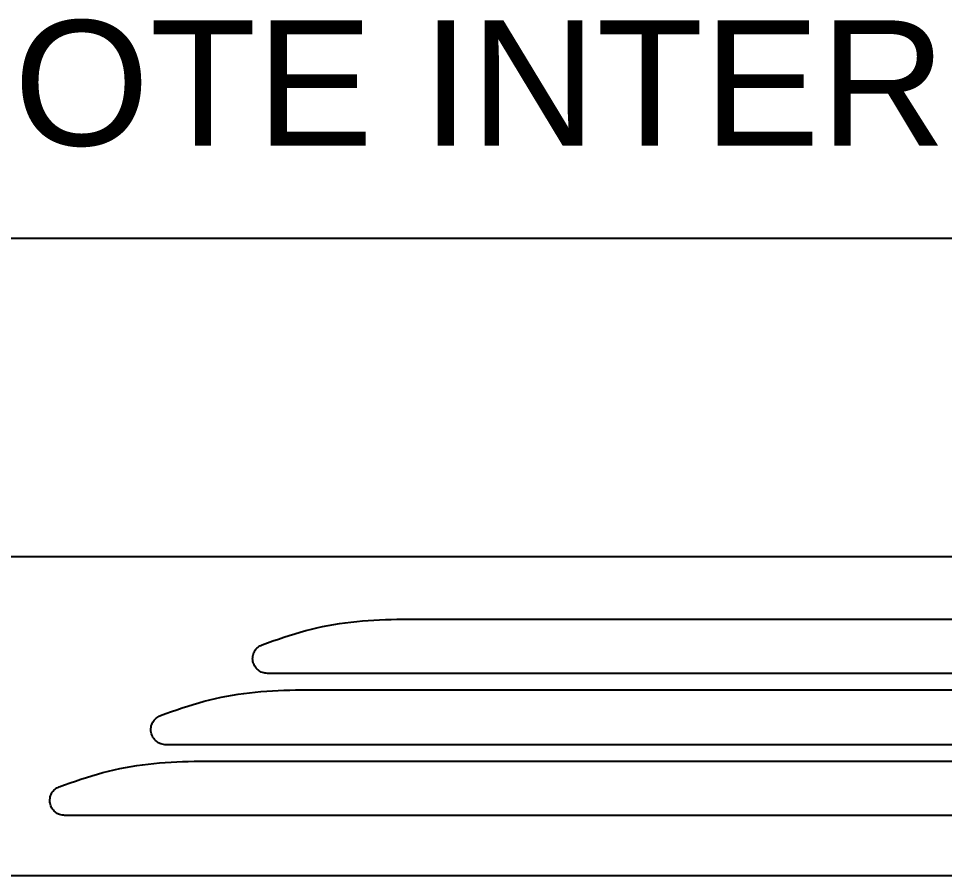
# Model space of a CAD drawing. Extents: x -49 to 275, y -8 to 142.
# Drawn here: x 73.05 to 78.14, y 53.12 to 57.82 of the extents above; entities that cross this region are included whole.
import ezdxf
from ezdxf.enums import TextEntityAlignment as Align

# ---------------------------------------------------------------- set-up
doc = ezdxf.new("R2010")
doc.units = 0
doc.header["$LTSCALE"] = 0.5
doc.header["$MEASUREMENT"] = 0
doc.layers.add('OBJECT', color=7, linetype='CONTINUOUS')
doc.layers.add('RISER', color=7, linetype='CONTINUOUS')
doc.styles.add('ARIAL', font='arial.ttf')

# ---------------------------------------------------------------- blocks, each defined once
blk = doc.blocks.new('*U45')
at = {"layer": 'RISER'}
for p, q in [((-8.5405, 1.75), (8.5405, 1.75)), ((6.7445, 0), (-2.4725, 0)), ((0.4778, -0.3419), (6.069, -0.3419)), ((6.069, -0.64), (-0.2327, -0.64)), ((-0.0791, -0.73), (6.069, -0.73)), ((6.069, -1.0323), (-0.7897, -1.0323)), ((-0.6361, -1.1219), (6.069, -1.1219)), ((6.069, -1.42), (-1.3467, -1.42)), ((-8.5405, -1.75), (8.5405, -1.75))]:
    blk.add_line(p, q, dxfattribs=at)
for points, knots in [([(-0.2626, -0.4826), (-0.1831, -0.4547), (-0.0242, -0.3988), (0.2252, -0.3514), (0.3936, -0.3451), (0.4778, -0.3419)], [0, 0, 0, 0, 0.333337, 0.666679, 1, 1, 1, 1]), ([(-0.2327, -0.64), (-0.2421, -0.639), (-0.2609, -0.6371), (-0.2858, -0.6224), (-0.3043, -0.6008), (-0.3144, -0.574), (-0.3149, -0.5453), (-0.3055, -0.5184), (-0.2878, -0.4956), (-0.271, -0.4869), (-0.2626, -0.4826)], [0, 0, 0, 0, 0.124909, 0.249854, 0.374857, 0.49991, 0.624985, 0.750042, 0.87505, 1, 1, 1, 1]), ([(-0.8204, -0.8709), (-0.7408, -0.8429), (-0.5817, -0.787), (-0.332, -0.7395), (-0.1634, -0.7332), (-0.0791, -0.73)], [0, 0, 0, 0, 0.333337, 0.666679, 1, 1, 1, 1]), ([(-0.7897, -1.0323), (-0.7993, -1.0313), (-0.8186, -1.0294), (-0.8441, -1.0143), (-0.8632, -0.9921), (-0.8735, -0.9646), (-0.874, -0.9352), (-0.8644, -0.9076), (-0.8462, -0.8842), (-0.829, -0.8753), (-0.8204, -0.8709)], [0, 0, 0, 0, 0.124909, 0.249854, 0.374857, 0.49991, 0.624985, 0.750042, 0.87505, 1, 1, 1, 1]), ([(-1.3766, -1.2626), (-1.2971, -1.2347), (-1.1381, -1.1788), (-0.8887, -1.1314), (-0.7203, -1.1251), (-0.6361, -1.1219)], [0, 0, 0, 0, 0.333337, 0.666679, 1, 1, 1, 1]), ([(-1.3467, -1.42), (-1.3561, -1.419), (-1.3749, -1.4171), (-1.3997, -1.4024), (-1.4183, -1.3808), (-1.4284, -1.354), (-1.4288, -1.3253), (-1.4195, -1.2984), (-1.4018, -1.2756), (-1.385, -1.2669), (-1.3766, -1.2626)], [0, 0, 0, 0, 0.124909, 0.249854, 0.374857, 0.49991, 0.624985, 0.750042, 0.87505, 1, 1, 1, 1])]:
    blk.add_open_spline(points, degree=3, knots=knots, dxfattribs=at)
at = {"layer": 'RISER', "color": 1, "insert": (0, 2.25), "char_height": 0.6875, "attachment_point": 8, "style": 'ARIAL'}
blk.add_mtext('EOS REMOTE INTERFACE', dxfattribs=at)
at = {"layer": 'RISER', "color": 1, "style": 'ARIAL'}
blk.add_attdef('STATIONID', text='', height=0.6875, dxfattribs=at).set_placement((0, 3.35), align=Align.CENTER)
blk.add_attdef('DRAWINGREF', text='', height=0.6875, dxfattribs=at).set_placement((0, -2), align=Align.TOP_CENTER)

msp = doc.modelspace()

# ---------------------------------------------------------------- block references
at = {"layer": 'OBJECT'}
msp.add_blockref('*U45', (74.655, 54.8659), dxfattribs=at)

doc.saveas('drawing.dxf')
